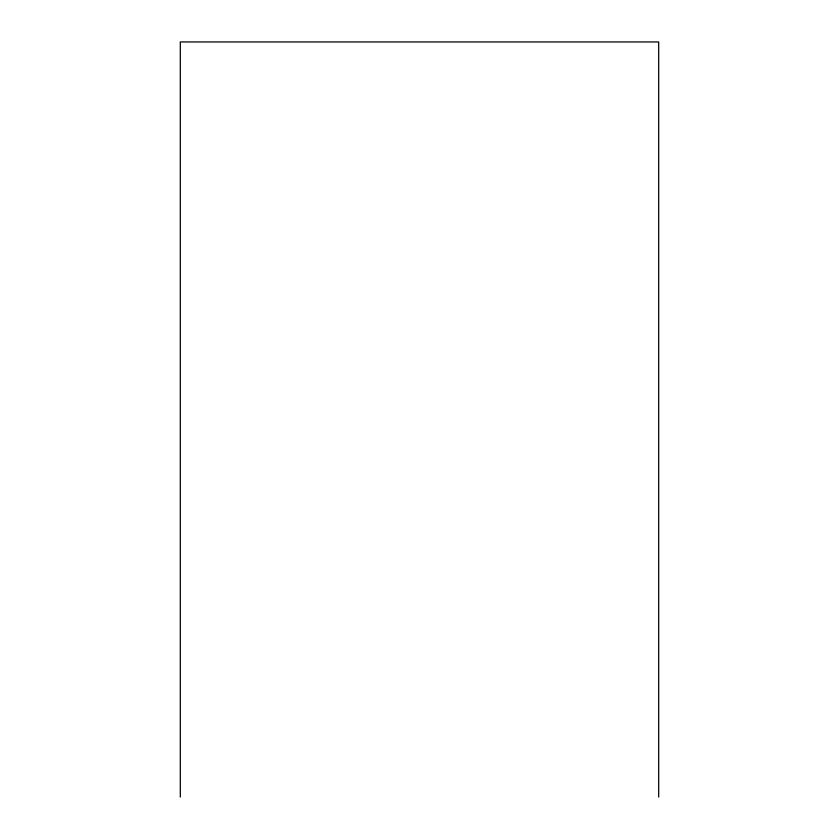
<?xml version="1.0" encoding="UTF-8"?>
<svg xmlns="http://www.w3.org/2000/svg" width="839" height="839" viewBox="0 0 839 839"><rect width="100%" height="100%" fill="white"/><g stroke="black" fill="none" stroke-linecap="round" stroke-linejoin="round"><path stroke-width="1.26" d="M658.688 797.05L658.688 41.95L180.312 41.95L180.312 797.05"/></g></svg>
